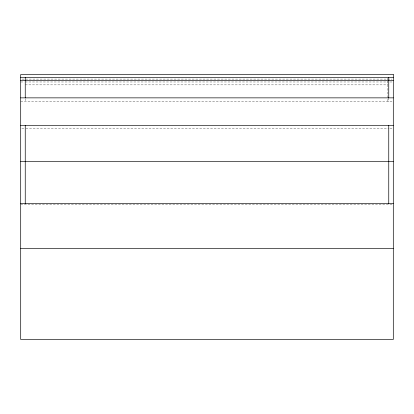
<?xml version="1.0" encoding="UTF-8"?>
<svg xmlns="http://www.w3.org/2000/svg" width="414" height="414" viewBox="0 0 414 414"><rect width="100%" height="100%" fill="white"/><g stroke="black" fill="none" stroke-linecap="round" stroke-linejoin="round"><path stroke-width="0.31" stroke-dasharray="2.07 1.55" d="M21.994 79.09L392.006 79.09M20.7 81.977L24.11 81.977M25.244 81.977L388.109 81.977M389.89 81.977L392.161 81.977M25.244 84.865L388.109 84.865M20.7 101.797L393.3 101.797M21.838 128.733L24.11 128.733M25.891 128.733L388.756 128.733M389.89 128.733L392.161 128.733M20.7 204.713L392.161 204.713M388.756 97.859L388.756 101.797M387.892 78.101L387.892 80.699M387.892 81.118L387.892 101.797M25.244 98.661L25.244 101.797"/><path stroke-width="0.62" d="M20.7 77.511L393.3 77.511M20.7 80.476L393.3 80.476M20.7 97.859L393.3 97.859M20.7 125.52L393.3 125.52M20.7 161.563L393.3 161.563M20.7 203.533L393.3 203.533M20.7 248.576L393.3 248.576M388.756 77.511L388.756 97.859M388.756 125.52L388.756 203.533M25.244 77.511L25.244 97.859M25.244 125.52L25.244 203.533M393.3 74.546L20.7 74.546L20.7 339.454L393.3 339.454L393.3 74.546"/></g></svg>
